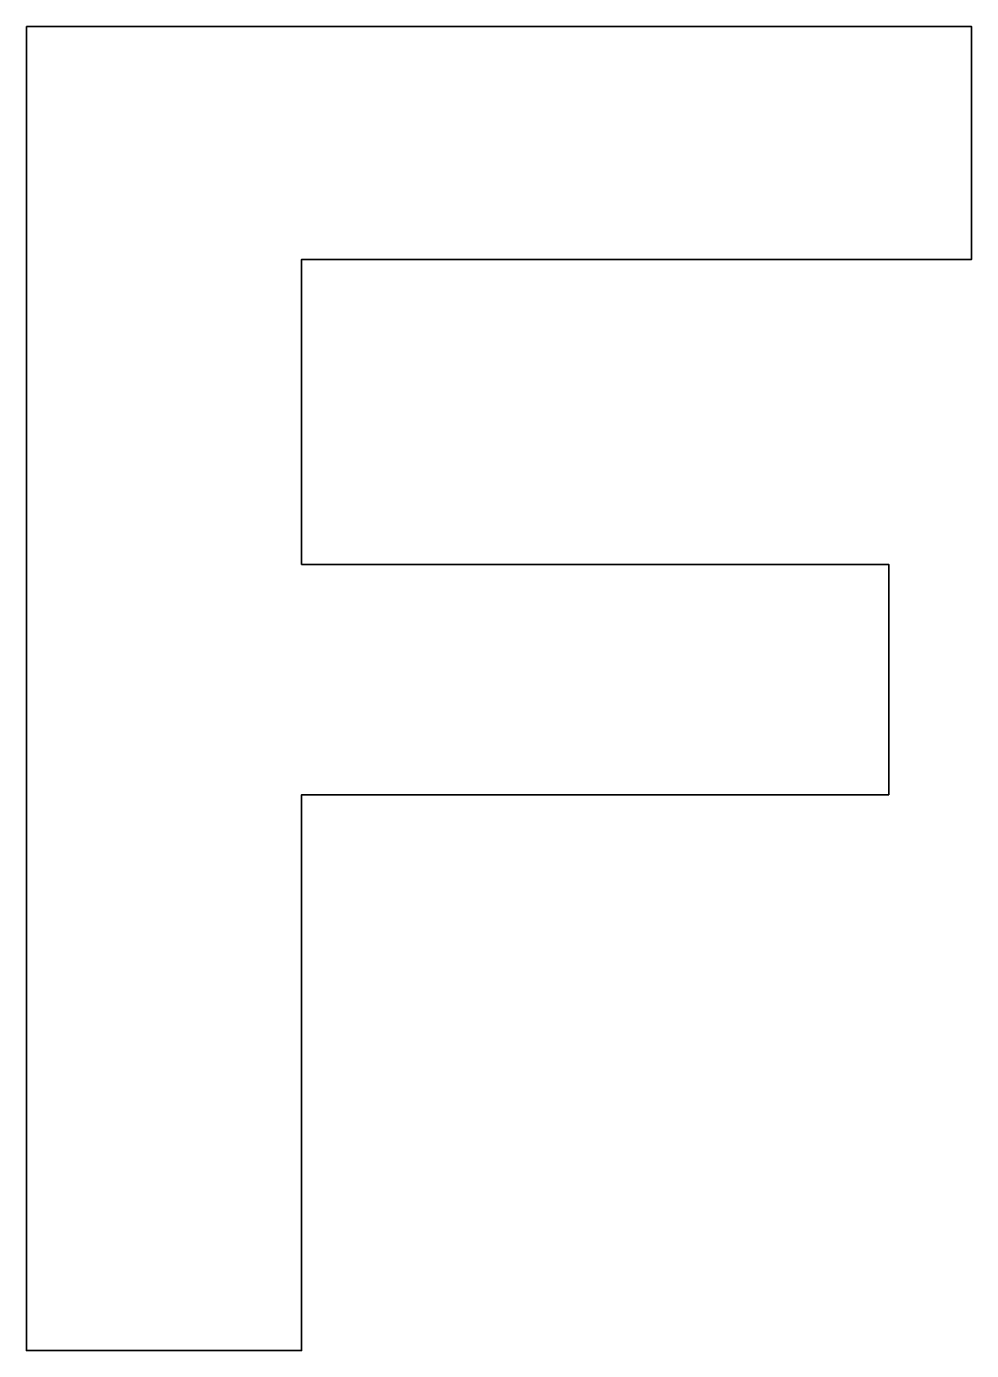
# Model space of a CAD drawing. Header units: inches. Extents: x 0 to 93, y 0 to 130.
import ezdxf

# ---------------------------------------------------------------- set-up
doc = ezdxf.new("R2010")
doc.units = ezdxf.units.IN
doc.header["$MEASUREMENT"] = 0
doc.layers.add('Layer 1', color=7, linetype='Continuous')

msp = doc.modelspace()

# ---------------------------------------------------------------- linework, layer by layer
at = {"layer": 'Layer 1', "color": 179, "lineweight": 35, "true_color": 0x231f20}
msp.add_lwpolyline([(0, 129.82), (92.69, 129.82), (92.69, 106.98), (26.99, 106.98), (26.99, 77.08), (84.58, 77.08), (84.58, 54.5), (26.99, 54.5), (26.99, 0), (0, 0), (0, 129.82)], dxfattribs=at)

doc.saveas('drawing.dxf')
